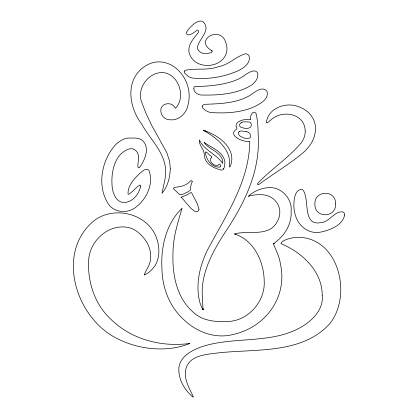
<?xml version="1.0" encoding="UTF-8"?>
<svg xmlns="http://www.w3.org/2000/svg" width="418" height="418" viewBox="0 0 418 418"><rect width="100%" height="100%" fill="white"/><g stroke="black" fill="none" stroke-linecap="round" stroke-linejoin="round"><path stroke-width="0.63" d="M234.801 233.908C247.937 229.942 269.04 237.544 277.113 221.806C281.204 215.16 280.755 206.257 275.149 200.619C268.528 193.173 257.242 193.936 248.485 196.152C255.1 189.908 267.285 185.425 276.784 188.737C285.572 192.155 292.328 201.643 291.095 211.283C291.748 220.432 288.039 229.278 282.093 236.092C279.788 238.793 277.04 241.034 274.281 243.245C273.288 244.102 273.288 244.102 274.281 243.245M144.184 274.872C146.269 269.364 151.211 263.617 150.6 257.007C151.196 246.306 144.403 236.76 136.038 230.767C128.143 225.328 117.019 226.101 108.722 230.219C97.723 235.883 89.64 247.001 88.705 259.468C87.289 281.1 94.39 303.829 110.462 318.861C131.059 339.453 161.614 347.415 189.934 343.429C168.01 352.468 139.915 349.923 118.524 339.212C77.314 320.292 55.218 255.461 92.195 222.24C113.032 203.864 150.647 213.697 157.555 241.223C159.733 249.243 159.441 258.418 155.041 265.655C152.345 269.281 149.236 272.949 144.9 274.616C143.964 274.95 143.964 274.95 144.9 274.616M203.153 309.67C202.709 305.6 202.568 301.19 202.375 297.005C200.41 271.339 214.69 248.24 228.181 227.622C245.497 201.084 259.426 171.014 258.35 138.619C257.958 130.129 258.146 121.34 255.905 113.085C252.446 109.61 249.635 116.81 250.669 119.652C245.601 118.519 232.314 120.995 237.053 128.781C226.19 135.568 243.913 142.663 249.771 141.294C249.415 181.564 225.73 215.704 207.532 249.943C199.647 265.979 195.253 284.789 199.846 302.428C199.773 302.533 203.827 313.27 203.049 308.562M203.383 130.4C217.867 134.643 237.779 148.531 230.119 166.787C229.89 167.153 229.388 166.934 229.299 166.5C231.985 149.722 216.367 137.465 203.42 130.432M204.214 142.423C207.636 149.179 223.933 152.612 222.7 163.396C216.874 154.383 203.921 150.24 199.365 139.899C198.566 145.365 204.752 149.534 204.235 155.172C205.081 164.462 213.985 168.13 221.524 170.194C224.779 170.262 224.926 163.866 224.832 161.468C223.076 151.217 211.362 147.92 204.25 142.407M223.426 168.961L223.578 168.668M273.492 243.924C275.843 250.21 279.564 256.871 280.384 263.868C287.892 296.874 265.623 327.304 233.286 334.426C216.237 339.045 197.803 332.545 185.106 320.857C169.948 307.779 162.262 288.441 161.944 268.67C160.611 247.263 166.233 223.238 182.133 208.169C177.671 222.7 172.906 238.161 172.974 253.778C172.237 274.297 176.542 297.47 192.646 311.64C202.484 321.562 217.35 322.268 230.454 321.311C249.839 319.237 265.461 300.176 264.202 280.865C263.826 261.6 254.16 240.376 234.759 234.059M203.127 309.748L202.887 309.623M234.775 233.934L235.695 234.446M249.645 195.896L248.475 196.152M246.521 131.639L241.155 130.986A3.861 3.861 0 0 0 239.441 131.451M203.623 130.102L206.785 131.451M211.712 50.578C193.591 40.353 220.108 24.672 225.772 42.39C231.551 58.395 215.103 68.777 200.76 64.477C195.107 62.909 190.347 58.17 189.067 52.407C187.593 44.543 193.931 38.216 198.278 32.536C199.13 31.59 198.21 29.506 196.873 30.232C195.817 31.34 186.391 38.759 186.491 32.343C189.662 26.438 202.615 13.872 205.808 26.449C208.263 35.561 188.852 47.547 202.302 53.159C203.676 54.194 214.753 53.227 211.712 50.578L212.234 50.923M246.521 131.639A7.853 7.853 0 0 1 248.574 132.543L249.483 133.211A2.424 2.424 0 0 1 250.277 134.701L250.304 137.214A0.972 0.972 0 0 1 250.032 137.804A1.071 1.071 0 0 1 249.447 138.112L247.973 138.295A12.08 12.08 0 0 1 243.61 137.883L239.822 135.918A3.799 3.799 0 0 1 238.474 133.483A1.98 1.98 0 0 1 239.43 131.435M211.581 157.382A0.857 0.857 0 0 0 211.498 156.693A4.049 4.049 0 0 0 210.698 155.747C209.256 155.339 206.581 151.217 205.238 152.079C205.975 159.007 210.871 166.782 218.598 167.148A2.691 2.691 0 0 0 219.92 166.981A0.914 0.914 0 0 0 220.458 166.291M211.581 157.382A1.102 1.102 0 0 1 211.142 157.994A1.432 1.432 0 0 0 210.531 158.971A4.321 4.321 0 0 0 210.573 160.543A6.134 6.134 0 0 0 211.242 162.288L212.386 163.71L213.985 164.755A7.994 7.994 0 0 0 215.939 165.34A6.134 6.134 0 0 0 217.689 165.371A1.275 1.275 0 0 0 218.619 164.729A1.641 1.641 0 0 1 219.069 164.232A0.58 0.58 0 0 1 219.549 164.133A0.805 0.805 0 0 1 220.009 164.452A2.921 2.921 0 0 1 220.38 165.162A2.163 2.163 0 0 1 220.464 166.291M140.62 186.193C139.189 193.837 133.091 201.727 124.909 202.474C115.3 203.038 112.05 191.397 111.982 183.842C111.219 170.873 115.248 153.124 129.35 148.897C133.311 147.753 137.391 150.699 138.154 154.613C140.114 156.217 135.636 170.157 139.413 167.561C144.518 160.852 149.785 149.221 143.614 141.618C139.884 137.073 133.305 138.201 128.159 138.039C123.477 138.468 119.308 141.247 115.943 144.372C101.26 159.885 96.25 187.374 109.307 205.264C115.891 213.284 129.172 213.41 136.634 206.555C147.068 198.425 153.949 182.938 148.829 170.163C146.363 167.618 142.872 170.873 140.944 172.388C134.946 177.885 127.6 185.242 128.033 193.999C128.248 194.297 128.687 194.344 128.99 194.156C132.887 191.475 135.944 187.504 139.905 185.002C140.349 185.205 140.605 185.717 140.62 186.193M305.208 131.069C305.344 135.249 303.797 139.351 301.362 142.71C288.457 158.051 271.209 168.976 257.551 183.601L257.587 184.557L258.695 184.641C273.774 173.355 290.249 163.809 304.529 151.494C307.24 148.782 309.79 145.866 311.703 142.528C314.07 138.384 315.428 133.661 315.449 128.88C315.83 119.349 309.006 110.629 300.218 107.41C287.678 101.088 268.027 107.426 266.355 122.578C267.781 123.874 269.579 120.279 270.801 120.05C282.171 109.317 304.889 113.226 305.208 131.069M344.631 214.962C342.666 225.182 330.638 229.89 321.594 231.912C308.824 234.942 297.768 225.971 294.977 213.671C292.997 208.373 292.731 187.557 302.663 189.699C310.417 198.524 301.368 226.64 321.27 222.564C329.76 221.995 334.264 210.871 342.786 211.921C344.092 212.281 344.657 213.718 344.631 214.962M322.215 295.719C323.621 308.385 313.74 319.038 303.896 325.45C273.111 345.085 234.78 335.664 201.523 346.82C192.05 350.19 180.451 356.157 178.961 367.302C177.812 378.812 184.369 389.769 192.86 397.032C193.032 397.184 193.32 397.063 193.367 396.849C189.061 387.664 182.478 377.224 186.59 366.706C190.979 355.828 204.836 354.595 214.737 353.325C252.822 348.34 300.474 355.269 329.384 324.138C353.142 295.505 338.664 235.245 295.563 237.33C291.916 237.879 281.586 239.786 280.953 243.642C301.974 252.352 322.55 271.366 322.215 295.719M193.858 88.788C193.915 92.399 197.866 94.787 201.142 95.022C218.248 95.367 236.813 94.285 251.699 85C254.013 83.177 256.213 80.956 257.242 78.14C257.817 76.254 258.376 73.887 257.054 72.173C255.957 70.809 253.94 70.767 252.378 71.175C247.351 72.382 243.783 76.583 239.185 78.704C225.145 85.277 209.319 86.108 194.072 86.714L193.858 88.788M192.233 181.642L191.036 184.756L190.342 190.106L187.332 192.196L182.807 194.292L180.487 194.741L179.489 194.49L173.407 188.638L173.554 188.027L174.604 187.431L181.078 186.433L184.38 185.341L187.771 183.445L190.848 180.696L191.663 180.785L192.233 181.642M170.298 168.391C170.042 177.19 167.853 186.527 161.949 193.304C163.595 184.542 166.808 175.821 165.303 166.772C162.806 150.161 149.325 138.128 141.597 123.947C130.385 109.281 125.484 85.664 139.231 71.013C163.203 46.785 194.987 75.297 188.246 103.91C186.903 112.855 179.176 121.042 169.588 119.757C165.779 119.72 162.236 116.983 161.238 113.309C158.135 103.883 171.291 99.892 175.377 108.278C186.256 97.551 179.066 74.697 163.668 72.617C149.012 71.264 136.487 88.208 141.597 101.95L145.798 112.876L151.75 125.442L166.819 152.685L169.598 161.202L170.298 168.391M202.16 106.47C202.077 107.729 203.373 108.481 204.115 109.281C206.105 111.031 208.587 112.238 211.226 112.567C224.591 113.409 238.276 112.844 250.946 108.131C256.918 105.67 270.038 99.944 266.841 91.061C261.193 84.901 252.921 94.285 247.764 96.605C234.822 103.293 219.936 103.742 205.687 104.286C204.747 104.463 203.728 104.557 202.939 105.164C202.495 105.446 202.187 105.937 202.16 106.47M199.025 209.308C196.361 219.225 181.961 196.188 180.999 197.254L186.867 194.976L190.253 192.823L191.533 192.63L197.338 203.738L199.025 209.308M335.591 203.806C336.464 217.841 314.926 218.713 314.895 204.569C313.652 190.185 335.941 189.161 335.591 203.806M184.202 71.765C184.092 73.333 186.047 74.012 186.804 75.073C188.67 77.074 191.172 78.119 193.895 78.187C206.805 79.227 219.999 77.612 232.168 73.103C239.054 70.908 251.913 64.884 248.961 55.657C248.24 54.481 246.829 53.901 245.512 53.729C235.794 56.613 228.5 65.025 218.18 66.791C207.521 70.679 195.681 67.951 184.975 70.355C184.537 70.689 184.244 71.212 184.202 71.765M241.191 122.735L240.831 122.991A3.882 3.882 0 0 0 239.995 123.88A2.858 2.858 0 0 0 239.571 124.841A1.599 1.599 0 0 0 239.624 125.745A2.56 2.56 0 0 0 240.977 127.244L243.997 128.154A14.207 14.207 0 0 0 247.362 128.347A5.899 5.899 0 0 0 249.927 127.568A2.451 2.451 0 0 0 250.899 126.523A3.741 3.741 0 0 0 251.009 123.399A2.142 2.142 0 0 0 250.11 122.369A3.631 3.631 0 0 0 248.684 121.91L243.642 121.884A5.559 5.559 0 0 0 241.965 122.322L241.191 122.735"/></g></svg>
